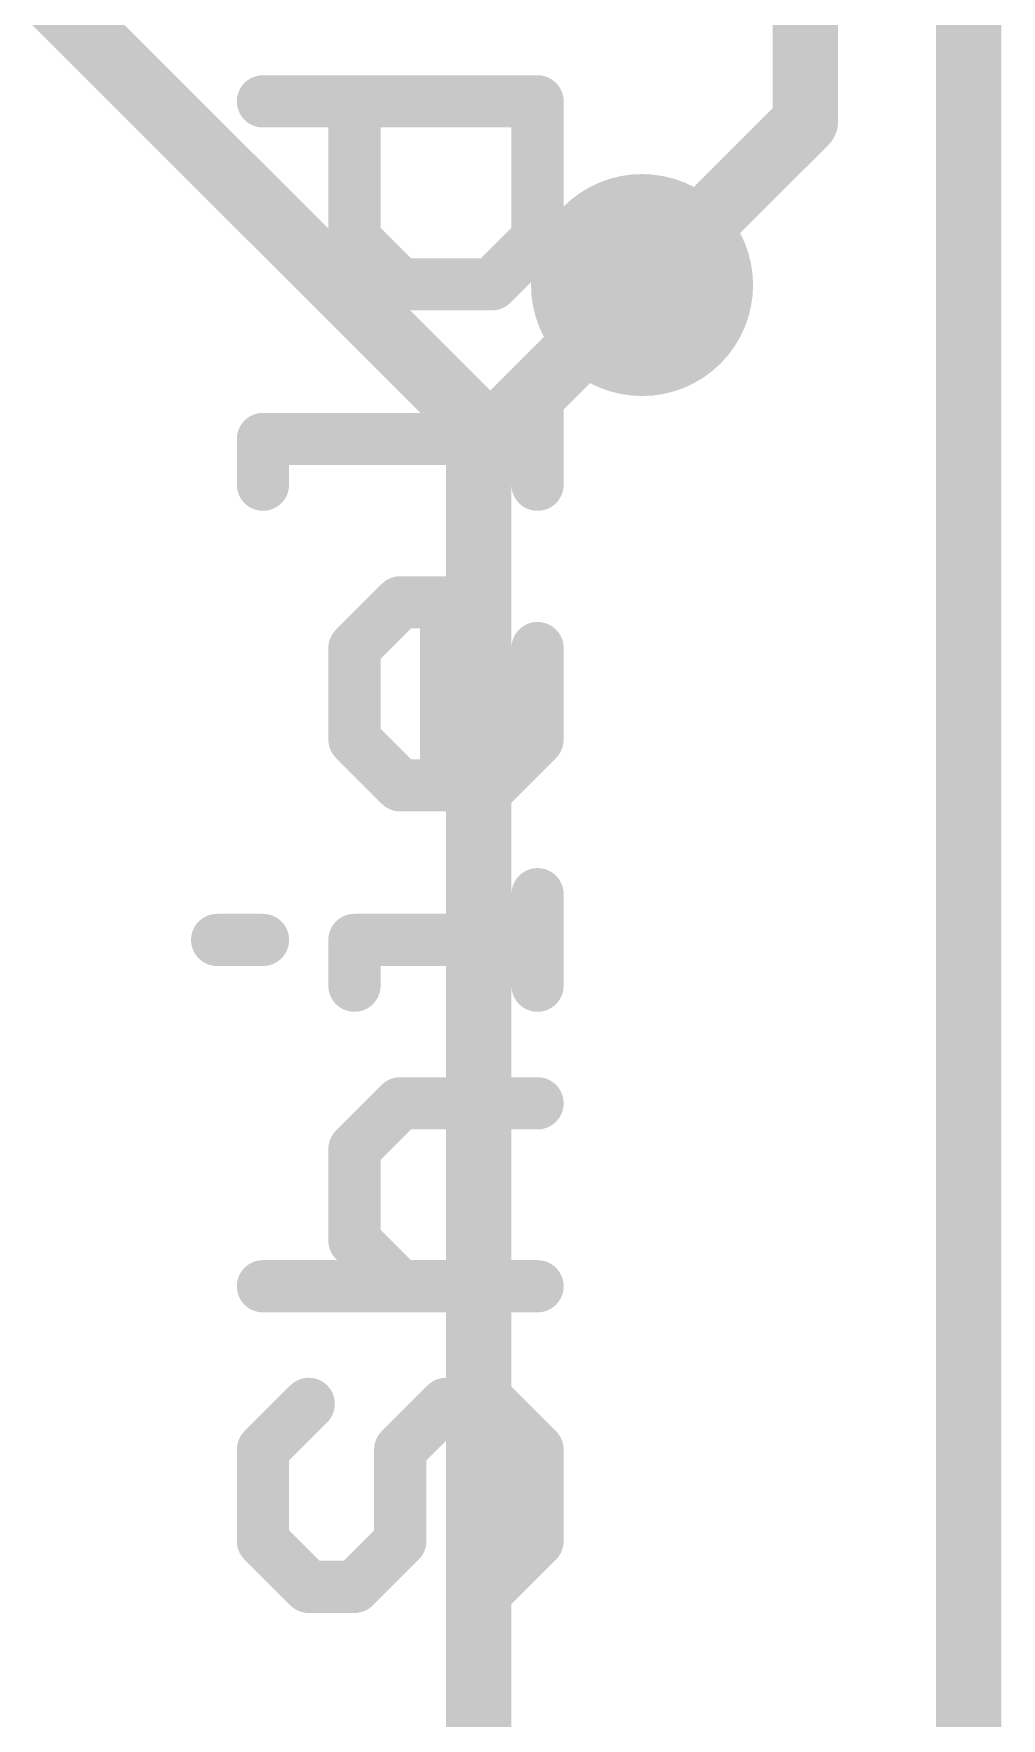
# Model space of a CAD drawing. Extents: x -24 to 83, y -23 to 53.
# Drawn here: x 56.05 to 59.82, y 17.28 to 23.84 of the extents above; entities that cross this region are included whole.
import ezdxf

# ---------------------------------------------------------------- set-up
doc = ezdxf.new("R2010")
doc.units = 0
for name, color, linetype in [('1', 12, 'CONTINUOUS'), ('16', 132, 'CONTINUOUS'), ('18', 110, 'CONTINUOUS'), ('20', 53, 'CONTINUOUS'), ('21', 41, 'CONTINUOUS'), ('51', 53, 'CONTINUOUS')]:
    doc.layers.add(name, color=color, linetype=linetype)

# ---------------------------------------------------------------- blocks, each defined once
blk = doc.blocks.new('ROUNDV')
at = {"const_width": 0.5}
blk.add_lwpolyline([(0, -0.25, 1), (0, 0.25, 1), (0, -0.25)], format="xyb", dxfattribs=at)

msp = doc.modelspace()

# ---------------------------------------------------------------- linework, layer by layer
at = {"layer": '1', "const_width": 0.254}
for points in [[(59.69, 53.34), (59.69, 0)], [(59.055, 32.004), (59.055, 23.495)], [(59.055, 23.495), (58.42, 22.86)]]:
    msp.add_lwpolyline(points, dxfattribs=at)
at = {"layer": '1', "const_width": 0.127}
for points in [[(59.0999, 23.4501, 1), (59.0101, 23.5399)], [(58.9915, 23.495, 1), (59.1185, 23.495)], [(58.3751, 22.9049, 1), (58.4649, 22.8151)]]:
    msp.add_lwpolyline(points, format="xyb", dxfattribs=at)
at = {"layer": '16', "const_width": 0.254}
for points in [[(59.69, 53.34), (59.69, 0)], [(57.785, 22.315), (54.75, 25.35)], [(58.42, 22.86), (57.785, 22.225)], [(57.785, 22.225), (57.785, 22.315)], [(57.785, 6.985), (57.785, 22.225)]]:
    msp.add_lwpolyline(points, dxfattribs=at)
at = {"layer": '16', "const_width": 0.127}
for points in [[(58.4649, 22.8151, 1), (58.3751, 22.9049)], [(57.8485, 22.315, 1), (57.7215, 22.315)], [(57.7401, 22.2701, 1), (57.8299, 22.3599)], [(57.8485, 22.225, 1), (57.7215, 22.225)], [(57.7401, 22.2699, 1), (57.8299, 22.1801)], [(57.7215, 22.225, 1), (57.8485, 22.225)]]:
    msp.add_lwpolyline(points, format="xyb", dxfattribs=at)
at = {"layer": '20', "const_width": 0.2032}
msp.add_lwpolyline([(59.69, 38.1), (59.69, 5.08)], dxfattribs=at)
at = {"layer": '21', "const_width": 0.2032}
for points in [[(56.9459, 23.5746), (58.0136, 23.5746)], [(57.3018, 23.0408), (57.3018, 23.5746)], [(58.0136, 23.5746), (58.0136, 23.0408)], [(57.4797, 22.8628), (57.3018, 23.0408)], [(58.0136, 23.0408), (57.8357, 22.8628)], [(57.8357, 22.8628), (57.4797, 22.8628)], [(58.0136, 22.0832), (58.0136, 22.4391)], [(56.9459, 22.0832), (56.9459, 22.2612)], [(56.9459, 22.2612), (58.0136, 22.2612)], [(57.3018, 21.4477), (57.4797, 21.6256)], [(57.4797, 21.6256), (57.6577, 21.6256)], [(57.6577, 21.6256), (57.6577, 20.9138)], [(57.3018, 21.0918), (57.3018, 21.4477)], [(58.0136, 21.4477), (58.0136, 21.0918)], [(57.4797, 20.9138), (57.3018, 21.0918)], [(58.0136, 21.0918), (57.8357, 20.9138)], [(57.8357, 20.9138), (57.4797, 20.9138)], [(58.0136, 20.1342), (58.0136, 20.4901)], [(56.7679, 20.3122), (56.9459, 20.3122)], [(57.3018, 20.1342), (57.3018, 20.3122)], [(57.3018, 20.3122), (58.0136, 20.3122)], [(57.3018, 19.4987), (57.4797, 19.6766)], [(57.4797, 19.6766), (58.0136, 19.6766)], [(57.3018, 19.1428), (57.3018, 19.4987)], [(57.4797, 18.9648), (57.3018, 19.1428)], [(56.9459, 18.9648), (58.0136, 18.9648)], [(57.1238, 18.5072), (56.9459, 18.3293)], [(57.4797, 18.3293), (57.6577, 18.5072)], [(57.6577, 18.5072), (57.8357, 18.5072)], [(57.8357, 18.5072), (58.0136, 18.3293)], [(56.9459, 18.3293), (56.9459, 17.9734)], [(57.4797, 17.9734), (57.4797, 18.3293)], [(58.0136, 18.3293), (58.0136, 17.9734)], [(56.9459, 17.9734), (57.1238, 17.7954)], [(57.3018, 17.7954), (57.4797, 17.9734)], [(58.0136, 17.9734), (57.8357, 17.7954)], [(57.1238, 17.7954), (57.3018, 17.7954)]]:
    msp.add_lwpolyline(points, dxfattribs=at)
at = {"layer": '21', "const_width": 0.1016}
for points in [[(56.9459, 23.6254, 1), (56.9459, 23.5238)], [(57.3526, 23.5746, 1), (57.251, 23.5746)], [(58.0644, 23.5746, 1), (57.9628, 23.5746)], [(58.0136, 23.5238, 1), (58.0136, 23.6254)], [(57.3377, 23.0767, 1), (57.2659, 23.0048)], [(58.0495, 23.0048, 1), (57.9777, 23.0767)], [(57.251, 23.0408, 1), (57.3526, 23.0408)], [(57.9628, 23.0408, 1), (58.0644, 23.0408)], [(57.4797, 22.9136, 1), (57.4797, 22.812)], [(57.4438, 22.8269, 1), (57.5157, 22.8987)], [(57.7997, 22.8987, 1), (57.8716, 22.8269)], [(57.8357, 22.812, 1), (57.8357, 22.9136)], [(58.0644, 22.4391, 1), (57.9628, 22.4391)], [(56.9967, 22.2612, 1), (56.8951, 22.2612)], [(56.9459, 22.312, 1), (56.9459, 22.2104)], [(58.0136, 22.2104, 1), (58.0136, 22.312)], [(56.8951, 22.0832, 1), (56.9967, 22.0832)], [(57.9628, 22.0832, 1), (58.0644, 22.0832)], [(57.4797, 21.6764, 1), (57.4797, 21.5748)], [(57.5157, 21.5897, 1), (57.4438, 21.6615)], [(57.7085, 21.6256, 1), (57.6069, 21.6256)], [(57.6577, 21.5748, 1), (57.6577, 21.6764)], [(57.3526, 21.4477, 1), (57.251, 21.4477)], [(57.2659, 21.4836, 1), (57.3377, 21.4117)], [(58.0644, 21.4477, 1), (57.9628, 21.4477)], [(57.3377, 21.1277, 1), (57.2659, 21.0558)], [(58.0495, 21.0558, 1), (57.9777, 21.1277)], [(57.251, 21.0918, 1), (57.3526, 21.0918)], [(57.9628, 21.0918, 1), (58.0644, 21.0918)], [(57.4797, 20.9646, 1), (57.4797, 20.863)], [(57.4438, 20.8779, 1), (57.5157, 20.9497)], [(57.7997, 20.9497, 1), (57.8716, 20.8779)], [(57.8357, 20.863, 1), (57.8357, 20.9646)], [(57.6069, 20.9138, 1), (57.7085, 20.9138)], [(58.0644, 20.4901, 1), (57.9628, 20.4901)], [(56.7679, 20.363, 1), (56.7679, 20.2614)], [(56.9459, 20.2614, 1), (56.9459, 20.363)], [(57.3526, 20.3122, 1), (57.251, 20.3122)], [(57.3018, 20.363, 1), (57.3018, 20.2614)], [(58.0136, 20.2614, 1), (58.0136, 20.363)], [(57.251, 20.1342, 1), (57.3526, 20.1342)], [(57.9628, 20.1342, 1), (58.0644, 20.1342)], [(57.4797, 19.7274, 1), (57.4797, 19.6258)], [(57.5157, 19.6407, 1), (57.4438, 19.7125)], [(58.0136, 19.6258, 1), (58.0136, 19.7274)], [(57.3526, 19.4987, 1), (57.251, 19.4987)], [(57.2659, 19.5346, 1), (57.3377, 19.4628)], [(57.3377, 19.1787, 1), (57.2659, 19.1068)], [(57.251, 19.1428, 1), (57.3526, 19.1428)], [(56.9459, 19.0156, 1), (56.9459, 18.914)], [(57.4438, 18.9289, 1), (57.5157, 19.0007)], [(58.0136, 18.914, 1), (58.0136, 19.0156)], [(57.1598, 18.4713, 1), (57.0879, 18.5431)], [(57.6577, 18.558, 1), (57.6577, 18.4564)], [(57.6936, 18.4713, 1), (57.6218, 18.5431)], [(57.8716, 18.5431, 1), (57.7997, 18.4713)], [(57.8357, 18.4564, 1), (57.8357, 18.558)], [(56.9967, 18.3293, 1), (56.8951, 18.3293)], [(57.5305, 18.3293, 1), (57.4289, 18.3293)], [(58.0644, 18.3293, 1), (57.9628, 18.3293)], [(56.91, 18.3652, 1), (56.9818, 18.2934)], [(57.4438, 18.3652, 1), (57.5157, 18.2934)], [(57.9777, 18.2934, 1), (58.0495, 18.3652)], [(56.9818, 18.0093, 1), (56.91, 17.9375)], [(56.8951, 17.9734, 1), (56.9967, 17.9734)], [(57.4289, 17.9734, 1), (57.5305, 17.9734)], [(57.5157, 17.9375, 1), (57.4438, 18.0093)], [(57.9628, 17.9734, 1), (58.0644, 17.9734)], [(58.0495, 17.9375, 1), (57.9777, 18.0093)], [(57.1238, 17.8462, 1), (57.1238, 17.7446)], [(57.3018, 17.7446, 1), (57.3018, 17.8462)], [(57.0879, 17.7595, 1), (57.1598, 17.8313)], [(57.2659, 17.8313, 1), (57.3377, 17.7595)], [(57.7997, 17.8313, 1), (57.8716, 17.7595)]]:
    msp.add_lwpolyline(points, format="xyb", dxfattribs=at)
at = {"layer": '51', "const_width": 0.254}
msp.add_lwpolyline([(59.69, 5.08), (59.69, 38.1)], dxfattribs=at)

# ---------------------------------------------------------------- block references
at = {"layer": '18', "xscale": 0.8636, "yscale": 0.8636}
msp.add_blockref('ROUNDV', (58.42, 22.86), dxfattribs=at)
msp.add_blockref('ROUNDV', (58.42, 22.86), dxfattribs=at)

doc.saveas('drawing.dxf')
